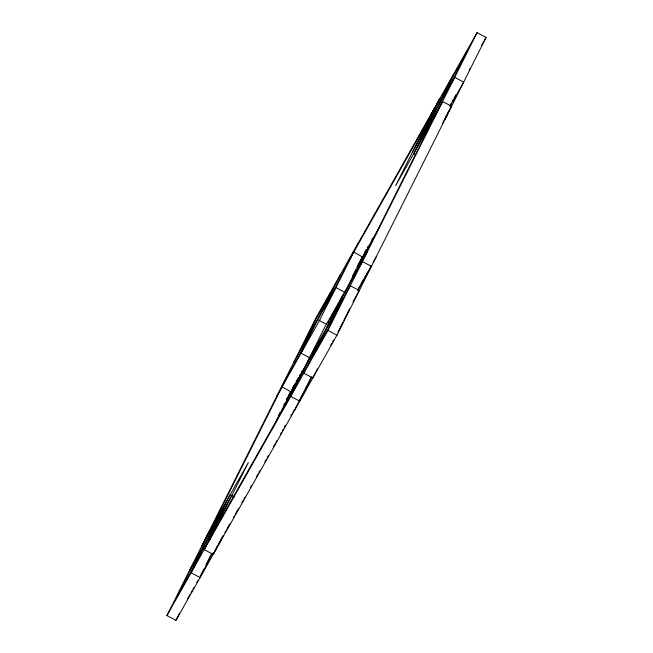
<?xml version="1.0" encoding="UTF-8"?>
<svg xmlns="http://www.w3.org/2000/svg" width="653" height="653" viewBox="0 0 653 653"><rect width="100%" height="100%" fill="white"/><g stroke="black" fill="none" stroke-linecap="round" stroke-linejoin="round"><path stroke-width="0.98" d="M166.931 615.559L316.044 317.791L477.049 32.65L486.069 37.441L336.956 335.209L175.951 620.35L166.931 615.559L327.945 330.418L477.049 32.65M206.446 537.786L286.594 377.736M340.197 275.019L322.484 310.379L335.569 287.214L353.273 251.854L362.66 257.037L362.293 256.645M220.102 541.402L213.18 554.413L204.169 549.614L221.873 514.254L208.789 537.427L191.084 572.787L200.096 577.579L212.356 553.099M209.197 540.708L248.336 462.544L206.07 537.395M358.309 242.94L319.17 321.105L276.905 395.955M175.951 620.35L179.599 613.061M278.284 415.994L280.104 412.361M283.745 405.08L284.659 403.26M287.279 398.02L286.373 399.84L321.496 337.83L303.792 373.19L312.803 377.981L317.35 368.912M288.3 395.987L290.577 391.441L290.944 391.833L281.557 386.649L300.682 352.791L312.795 328.598L293.679 362.456M272.383 428.907L295.148 383.442M285.679 405.268L324.819 327.104L367.084 252.254M434.784 107.5L395.645 185.664L437.91 110.814M200.177 576.289L203.777 569.098M206.022 564.608L210.976 554.724M311.979 376.667L299.727 401.146L290.707 396.355L308.412 360.995M213.18 554.413L217.416 545.949M342.931 295.025L326.157 328.524L308.045 360.603M352.302 276.594L355.934 269.338M356.84 267.526L361.868 257.494M452.904 75.422L435.192 110.781L422.116 133.947L439.82 98.587L430.131 116.805M218.216 545.5L222.763 536.415M344.564 293.181L366.415 249.552M357.395 270.464L437.543 110.422M294.691 410.06L311.081 377.336M337.936 332.124L342.882 322.239M343.788 320.443L349.633 308.763M366.406 275.264L370.961 266.171M445.64 117.034L446.554 115.214M469.18 70.034L470.078 68.239M211.107 528.481L201.418 546.7L220.534 512.834L208.421 537.027L189.297 570.893M204.169 549.614L213.858 531.403M432.882 119.728L442.571 101.509L451.582 106.3L443.738 121.05M221.024 539.664L222.869 536.195M348.62 261.159L435.159 107.892M412.418 152.165L430.531 120.087L413.757 153.586L415.398 154.459M442.571 101.509L423.454 135.367L435.567 111.173L454.684 77.315L463.703 82.107L449.974 106.423M361.354 258.302L362.35 256.539M364.79 252.213L366.292 249.56M367.296 247.789L368.292 246.018M371.794 239.814L372.798 238.043M481.596 45.367L486.069 37.441M357.632 265.951L379.662 226.942M450.211 104.945L451.182 103.223M452.154 101.501L453.125 99.778M454.096 98.064L456.039 94.62M327.822 322.745L328.802 321.007M329.781 319.276L330.761 317.546M331.74 315.807L334.679 310.608M335.658 308.869L336.63 307.139M337.609 305.408L340.548 300.2M341.527 298.47L342.507 296.731M362.056 261.167L362.423 261.559L343.307 295.417L331.185 319.611L350.31 285.753L359.321 290.544L352.955 301.833M292.862 387.392L293.777 385.768M295.972 381.891L298.421 377.548M299.401 375.818L300.38 374.079M301.36 372.341L302.339 370.602M447.011 114.406L451.582 106.3M442.448 123.531L443.444 121.768M444.44 120.013L446.93 115.605M208.829 540.309L295.368 387.049M358.195 288.748L359.795 285.924M360.774 284.186L363.713 278.978M364.66 277.296L365.672 275.509M366.651 273.778L367.647 272.015M373.116 262.326L376.095 257.045M357.713 290.658L371.443 266.351L371.067 265.959M187.582 598.695L190.007 594.393M190.986 592.671L191.958 590.949M192.929 589.226L193.9 587.512M196.814 582.345L197.786 580.623M218.339 544.218L221.343 538.905M222.346 537.133L223.342 535.362M224.869 532.652L225.873 530.881M226.844 529.159L229.872 523.804M233.366 517.609L234.37 515.837M235.349 514.099L238.353 508.785M241.855 502.581L242.867 500.786M243.855 499.039L244.867 497.243M250.36 487.522L251.364 485.734M256.36 476.894L257.862 474.225M258.857 472.462L259.861 470.691M264.865 461.834L266.367 459.173M267.363 457.41L268.367 455.631M273.362 446.783L274.872 444.113M275.86 442.359L276.872 440.571M280.374 434.367L281.37 432.596M282.357 430.849L283.369 429.054M284.357 427.315L285.377 425.511M290.854 415.806L291.875 413.994M292.854 412.263L293.874 410.451M299.384 400.705L304.38 391.841M330.753 345.143L331.724 343.421M332.695 341.699L333.675 339.976M362.423 261.559L371.443 266.351M344.955 292.397L335.944 287.606L317.831 319.684L301.049 353.183L310.069 357.975M318.648 320.117L326.843 324.476M327.945 330.418L336.956 335.209M234.321 496.802L230.223 494.623L213.449 528.122L231.562 496.043L234.019 497.349M189.672 571.285L176.62 597.34L190.709 572.387L203.76 546.332L189.672 571.285M316.411 318.182L303.367 344.237L317.456 319.293L330.5 293.238L316.411 318.182M326.533 328.916L313.481 354.971L327.569 330.018L340.621 303.963L326.533 328.916M453.272 75.813L440.228 101.868L454.317 76.923L467.36 50.869L453.272 75.813"/></g></svg>
